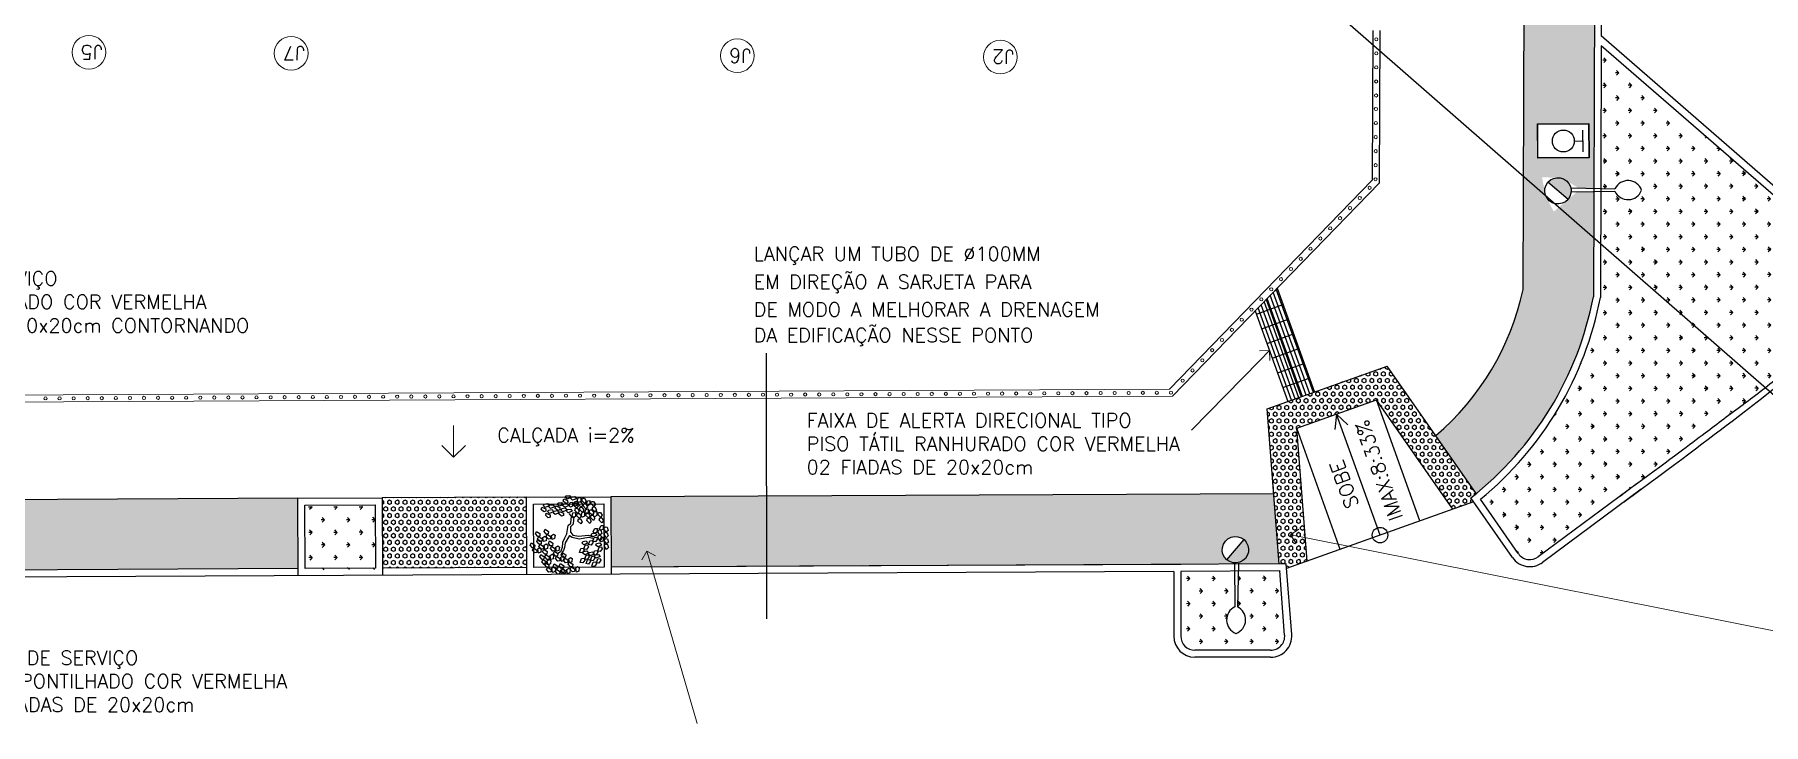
# Model space of a CAD drawing. Extents: x -1057 to 3416, y -340 to 4111.
# Drawn here: x -710.18 to -685.6, y 254.13 to 263.94 of the extents above; entities that cross this region are included whole.
import ezdxf

# ---------------------------------------------------------------- set-up
doc = ezdxf.new("R2010")
doc.units = 0
doc.header["$LTSCALE"] = 50
for name, pattern in [('CONTINU', [0]), ('DGN Style 1', [0.003115, 5.18318e-06, -0.00311]), ('HIDDEN', [9.525, 6.35, -3.175])]:
    doc.linetypes.add(name, pattern=pattern)
doc.layers.add('0.1', color=8, linetype='Continuous', lineweight=13)
doc.layers.add('Margem A3', color=8, linetype='DGN Style 1', lineweight=0)
for name, color, linetype in [('GRAMA', 90, 'Continuous'), ('HAC', 1, 'Continuous'), ('luminaria', 10, 'Continuous'), ('medir projeto', 6, 'Continuous'), ('OK', 96, 'Continuous'), ('Poste de cimento', 7, 'Continuous')]:
    doc.layers.add(name, color=color, linetype=linetype)
doc.styles.add('60x100', font='romans.shx', dxfattribs={"height": 0.2})
doc.styles.add('80X50', font='romans.shx')
doc.styles.get("Standard").update_dxf_attribs({"font": 'romans.shx'})
pattern_1 = [(90.064457, (-1187.507375, 114.70733), (-0.0549925784, -6.1866e-05), [0.03175, -0.0635]), (210.064457, (-1187.507375, 114.70733), (0.027549867, -0.047594037), [0.03175, -0.0635]), (150.064457, (-1187.50741, 114.73908), (-0.0274427115, -0.047655903), [0.03175, -0.0635])]
pattern_2 = [(180.064457, (-517.7993, -173.39514), (-0.179402955, -0.17980706), [0.047625, -0.31158524]), (135.06446, (-517.7993, -173.39514), (-0.17940295, -0.17980706), [0.047625, -0.206375]), (225.06446, (-517.7993, -173.39514), (0.17980706, -0.17940295), [0.047625, -0.206375])]

# ---------------------------------------------------------------- blocks, each defined once
blk = doc.blocks.new('poste concreto')
at = {"layer": 'Poste de cimento'}
h = blk.add_hatch(color=256, dxfattribs=at)
h.dxf.hatch_style = 1
h.paths.add_polyline_path([(364866.842, 7758015.357), (364866.767, 7758015.418), (364866.676, 7758015.455), (364866.578, 7758015.47), (364866.48, 7758015.455), (364866.39, 7758015.418), (364866.314, 7758015.357), (364866.254, 7758015.282), (364866.216, 7758015.191), (364866.201, 7758015.093), (364866.956, 7758015.093), (364866.94, 7758015.191), (364866.903, 7758015.282)])
for p, q in [((364866.815, 7758015.406), (364867.773, 7758016.191)), ((364866.886, 7758015.322), (364867.818, 7758016.138)), ((364866.201, 7758015.093), (364866.216, 7758015.191)), ((364866.216, 7758014.995), (364866.201, 7758015.093)), ((364866.956, 7758015.093), (364866.201, 7758015.093)), ((364866.216, 7758015.191), (364866.254, 7758015.282)), ((364866.254, 7758015.282), (364866.314, 7758015.357)), ((364866.314, 7758015.357), (364866.39, 7758015.418)), ((364866.39, 7758015.418), (364866.48, 7758015.455)), ((364866.48, 7758015.455), (364866.578, 7758015.47)), ((364866.578, 7758015.47), (364866.676, 7758015.455)), ((364866.676, 7758015.455), (364866.767, 7758015.418)), ((364866.767, 7758015.418), (364866.842, 7758015.357)), ((364866.842, 7758015.357), (364866.903, 7758015.282)), ((364866.903, 7758015.282), (364866.94, 7758015.191)), ((364866.94, 7758015.191), (364866.956, 7758015.093)), ((364866.956, 7758015.093), (364866.94, 7758014.995)), ((364866.254, 7758014.904), (364866.216, 7758014.995)), ((364866.314, 7758014.829), (364866.254, 7758014.904)), ((364866.39, 7758014.768), (364866.314, 7758014.829)), ((364866.48, 7758014.731), (364866.39, 7758014.768)), ((364866.578, 7758014.716), (364866.48, 7758014.731)), ((364866.676, 7758014.731), (364866.578, 7758014.716)), ((364866.767, 7758014.768), (364866.676, 7758014.731)), ((364866.842, 7758014.829), (364866.767, 7758014.768)), ((364866.903, 7758014.904), (364866.842, 7758014.829)), ((364866.94, 7758014.995), (364866.903, 7758014.904))]:
    blk.add_line(p, q, dxfattribs=at)
for centre, start, end in [((364868.17, 7758016.298), 60.7351, 195.0987), ((364867.989, 7758016.511), 245.3971, 19.7607)]:
    blk.add_arc(centre, 0.411, start, end, dxfattribs=at)
blk = doc.blocks.new('L', base_point=(1.368, 0.591))
at = {"color": 3, "lineweight": -2}
for p, q in [((1.275, 0.567), (1.306, 0.592)), ((1.288, 0.517), (1.275, 0.567)), ((1.281, 0.65), (1.312, 0.675)), ((1.294, 0.6), (1.281, 0.65)), ((1.322, 0.591), (1.294, 0.6)), ((1.306, 0.592), (1.336, 0.538)), ((1.312, 0.675), (1.342, 0.621)), ((1.336, 0.538), (1.317, 0.508)), ((1.342, 0.621), (1.322, 0.591)), ((1.337, 0.489), (1.356, 0.548)), ((1.356, 0.548), (1.391, 0.554)), ((1.404, 0.527), (1.376, 0.484)), ((1.391, 0.554), (1.404, 0.527)), ((1.317, 0.508), (1.288, 0.517)), ((1.376, 0.484), (1.337, 0.489))]:
    blk.add_line(p, q, dxfattribs=at)
blk = doc.blocks.new('Árvore-13')
at = {"color": 3}
for p, q in [((0.572, 0.715), (0.607, 0.819)), ((-0.795, 0.302), (-0.961, 0.415)), ((-0.795, 0.406), (-0.953, 0.499)), ((-0.357, 0.349), (-0.795, 0.406)), ((-0.366, 0.227), (-0.795, 0.302)), ((-0.129, 0.105), (-0.366, 0.227)), ((-0.068, 0.19), (-0.357, 0.349)), ((-0.068, -0.036), (-0.129, 0.105)), ((0.029, 0.068), (-0.068, 0.19)), ((0.029, 0.068), (0.318, 0.331)), ((0.116, -0.055), (0.283, 0.133)), ((0.283, 0.133), (0.423, 0.284)), ((0.318, 0.331), (0.405, 0.537)), ((0.405, 0.537), (0.484, 0.659)), ((0.423, 0.284), (0.502, 0.509)), ((0.484, 0.659), (0.572, 0.715)), ((0.502, 0.509), (0.633, 0.668)), ((0.633, 0.668), (0.782, 0.715)), ((-0.296, -0.392), (-0.418, -0.693)), ((-0.199, -0.449), (-0.313, -0.74)), ((-0.313, -0.74), (-0.243, -0.89)), ((-0.147, -0.299), (-0.296, -0.392)), ((-0.05, -0.383), (-0.199, -0.449)), ((-0.068, -0.036), (-0.147, -0.299)), ((0.116, -0.055), (-0.05, -0.383))]:
    blk.add_line(p, q, dxfattribs=at)
at = {"color": 3, "xscale": 3.048, "yscale": 3.048, "zscale": 3.048}
for p, rotation in [((-0.716, 1.448), 295.0165150851705), ((-0.488, 1.26), 295.0165150851705), ((0.169, 1.448), 190.1248425347958), ((0.581, 1.401), 190.1248425347958), ((0.852, 1.344), 190.1248425347958), ((-1.303, 0.884), 347.8021081598379), ((-0.926, 0.959), 295.0165150851705), ((-0.848, 0.462), 295.0165150851705), ((-0.348, 0.687), 295.0165150851705), ((-0.252, 1.138), 295.0165150851705), ((0.353, 0.95), 190.1248425347958), ((0.677, 0.781), 190.1248425347958), ((1.124, 0.565), 190.1248425347958), ((1.211, 1.147), 190.1248425347958), ((1.317, 0.753), 190.1248425347958), ((-1.443, 0.368), 347.8021081598379), ((-1.128, 0.415), 347.8021081598379), ((0.765, 0.274), 190.1248425347958), ((0.8, -0.299), 190.1248425347958), ((1.203, -0.317), 190.1248425347958), ((1.246, 0.039), 190.1248425347958), ((1.579, 0.114), 190.1248425347958), ((-0.103, -0.899), 66.16076666471405), ((-0.453, -1.397), 66.16076666471405), ((-0.015, -1.19), 66.16076666471405), ((0.502, -1.003), 66.16076666471405), ((0.616, -1.322), 66.16076666471405)]:
    blk.add_blockref('L', p, dxfattribs=dict(at, rotation=rotation))
for p in [(-1.391, -0.308), (-1.233, -0.881), (-1.049, -0.533), (-0.848, -0.449), (-0.672, -1.021), (-0.453, -1.04), (-0.445, -0.543), (-0.874, -1.134)]:
    blk.add_blockref('L', p, dxfattribs=at)
blk = doc.blocks.new('A$C0cdc8d62')
at = {"layer": 'Margem A3', "color": 7, "linetype": 'CONTINU', "lineweight": -2}
blk.add_line((0.521, 0.242), (0.642, 0.242), dxfattribs=at)
blk.add_lwpolyline([(0, 0.002), (0.002, 0.486), (0.73, 0.483), (0.729, 0)], close=True, dxfattribs=at)
blk.add_circle((0.365, 0.243), 0.156, dxfattribs=at)
at = {"layer": 'medir projeto', "color": 7, "linetype": 'CONTINU', "lineweight": -2}
for q in [(0.642, 0.398), (0.642, 0.086)]:
    blk.add_line((0.642, 0.242), q, dxfattribs=at)
blk = doc.blocks.new('_Open90')
at = {"color": 0, "linetype": 'ByBlock', "lineweight": -2}
for p, q in [((0, 0), (-1, 0)), ((-0.5, 0.5), (0, 0)), ((0, 0), (-0.5, -0.5))]:
    blk.add_line(p, q, dxfattribs=at)

msp = doc.modelspace()

# ---------------------------------------------------------------- hatches: boundary and pattern name
at = {"layer": 'GRAMA'}
h = msp.add_hatch(dxfattribs=at)
h.set_pattern_fill('GRASS', color=256, scale=0.01, angle=90.0645)
h.set_pattern_definition(pattern_2)
edge = h.paths.add_edge_path()
edge.add_line((-689.628, 257.328), (-689.088, 256.555))
edge.add_arc((-688.924, 256.67), 0.2, 574.9745, 666.6133)
edge.add_line((-688.805, 256.51), (-687.5, 257.479))
edge.add_spline(control_points=[(-687.5, 257.479), (-687.493, 257.485), (-687.485, 257.491), (-687.477, 257.497)], knot_values=[7.278383, 7.278383, 7.278383, 7.278383, 7.308803, 7.308803, 7.308803, 7.308803], degree=3, periodic=0)
edge.add_spline(control_points=[(-687.477, 257.497), (-687.469, 257.502), (-687.461, 257.508), (-686.877, 257.936), (-686.659, 258.102), (-686.258, 258.404), (-686.078, 258.539), (-685.706, 258.815), (-685.518, 258.957), (-685.173, 259.257), (-684.803, 259.632), (-684.601, 259.929), (-684.538, 260.065), (-684.492, 260.308), (-684.492, 260.413), (-684.525, 260.643), (-684.556, 260.765), (-684.589, 260.892), (-684.59, 260.894), (-684.59, 260.896)], knot_values=[7.308803, 7.308803, 7.308803, 7.308803, 7.338058, 7.338058, 8.153921, 8.153921, 8.780618, 8.780618, 9.407316, 9.407316, 10.057399, 10.057399, 10.577972, 10.577972, 10.952872, 10.952872, 11.327773, 11.327773, 11.333574, 11.333574, 11.333574, 11.333574], degree=3, periodic=0)
edge.add_line((-684.59, 260.896), (-687.908, 263.776))
edge.add_line((-687.908, 263.776), (-687.916, 261.746))
edge.add_line((-687.916, 261.746), (-687.714, 261.742))
edge.add_arc((-687.529, 261.654), 0.205, 379.6166, 514.5518, ccw=False)
edge.add_arc((-687.528, 261.794), 0.205, 564.8503, 699.7855, ccw=False)
edge.add_line((-687.714, 261.707), (-687.916, 261.705))
edge.add_line((-687.916, 261.705), (-687.921, 260.196))
edge.add_arc((-692.723, 261.111), 4.888, 669.2835, 709.2127, ccw=False)
h = msp.add_hatch(dxfattribs=at)
h.set_pattern_fill('GRASS', color=256, scale=0.01, angle=90.0645)
h.set_pattern_definition([(180.064457, (-312.81045, -144.29793), (-0.179402955, -0.179807063), [0.047625, -0.31158524]), (135.064457, (-312.81045, -144.29793), (-0.17940295, -0.17980706), [0.047625, -0.206375]), (225.064457, (-312.81045, -144.29793), (0.17980706, -0.17940295), [0.047625, -0.206375])])
h.paths.add_polyline_path([(-706.331, 257.224), (-706.326, 256.324), (-705.326, 256.33), (-705.331, 257.23)])
h = msp.add_hatch(dxfattribs=at)
h.set_pattern_fill('GRASS', color=256, scale=0.01, angle=90.0645)
h.set_pattern_definition(pattern_2)
h.paths.add_polyline_path([(-693.071, 256.305), (-693.082, 255.799, -0.66777), (-693.101, 255.42, -0.66777), (-693.116, 255.799), (-693.122, 256.305), (-693.887, 256.301), (-693.887, 255.381, 0.414214), (-693.687, 255.181), (-692.609, 255.181, 0.436923), (-692.41, 255.396), (-692.48, 256.308), (-692.48, 256.307), (-692.48, 256.308)])
at = {"layer": 'HAC'}
h = msp.add_hatch(dxfattribs=at)
h.set_pattern_fill('HEX', color=256, scale=0.01, angle=90.0645, style=0)
h.set_pattern_definition([(90.064457, (-575.63257, -165.588903), (-0.0549925784, -6.1866e-05), [0.03175, -0.0635]), (210.064457, (-575.63257, -165.588903), (0.027549867, -0.047594037), [0.03175, -0.0635]), (150.064457, (-575.632603, -165.557153), (-0.0274427115, -0.047655903), [0.03175, -0.0635])])
h.paths.add_polyline_path([(-689.021, 260.309, -0.163896), (-690.261, 258.233), (-689.686, 257.41, 0.052547), (-688.981, 258.125, 0.121442), (-688.021, 260.206), (-688.016, 261.704), (-688.253, 261.701), (-688.584, 261.417), (-688.702, 261.651), (-688.751, 261.907), (-688.491, 261.898), (-688.444, 261.883), (-688.235, 261.753), (-688.016, 261.748), (-688.011, 262.946), (-687.976, 272.518), (-688.976, 272.522)])
h.paths.add_polyline_path([(-688.815, 262.666), (-688.085, 262.67), (-688.083, 262.184), (-688.813, 262.181), (-688.815, 262.662)], flags=16)
h = msp.add_hatch(dxfattribs=at)
h.set_pattern_fill('HEX', color=256, scale=0.01, angle=90.0645, style=0)
h.set_pattern_definition(pattern_1)
h.paths.add_polyline_path([(-690.953, 259.222), (-692.658, 258.612), (-692.488, 256.407), (-692.387, 256.408), (-692.382, 256.342), (-692.09, 256.447), (-692.236, 258.338), (-691.106, 258.742), (-690.019, 257.188), (-689.726, 257.293), (-689.764, 257.347, 0.005233), (-689.686, 257.41)])
h = msp.add_hatch(dxfattribs=at)
h.set_pattern_fill('HEX', color=256, scale=0.01, angle=90.0645, style=0)
h.set_pattern_definition([(90.064457, (-1173.70869, 88.651384), (-0.0549925784, -6.1866e-05), [0.03175, -0.0635]), (210.064457, (-1173.70869, 88.651384), (0.027549867, -0.047594037), [0.03175, -0.0635]), (150.064457, (-1173.708724, 88.683134), (-0.0274427115, -0.047655903), [0.03175, -0.0635])])
h.paths.add_polyline_path([(-719.135, 257.283), (-722.282, 257.268), (-722.279, 256.268), (-719.134, 256.283)])
h.paths.add_polyline_path([(-717.488, 257.691), (-715.988, 257.698), (-715.983, 256.297), (-706.436, 256.342), (-706.439, 257.342), (-715.787, 257.298), (-715.789, 257.899), (-717.689, 257.89), (-717.687, 257.289), (-719.135, 257.283), (-719.134, 256.283), (-717.483, 256.291)])
h = msp.add_hatch(dxfattribs=at)
h.set_pattern_fill('HEX', color=256, scale=0.01, angle=90.0645, style=0)
h.set_pattern_definition(pattern_1)
h.paths.add_polyline_path([(-703.186, 256.357), (-703.189, 257.357), (-705.239, 257.348), (-705.236, 256.348)])
h = msp.add_hatch(dxfattribs=at)
h.set_pattern_fill('HEX', color=256, scale=0.01, angle=90.0645, style=0)
h.set_pattern_definition([(90.064457, (-503.55035, -175.22237), (-0.0549925784, -6.1866e-05), [0.03175, -0.0635]), (210.064457, (-503.55035, -175.22237), (0.027549867, -0.047594037), [0.03175, -0.0635]), (150.064457, (-503.550385, -175.19062), (-0.0274427115, -0.047655903), [0.03175, -0.0635])])
h.paths.add_polyline_path([(-698.419, 257.38), (-699.57, 257.374), (-699.568, 256.374), (-698.316, 256.38), (-693.887, 256.401), (-693.123, 256.405), (-693.123, 256.425), (-693.144, 256.425), (-693.191, 256.44), (-693.233, 256.467), (-693.265, 256.504), (-693.287, 256.548), (-693.296, 256.595), (-693.295, 256.644), (-693.28, 256.69), (-693.253, 256.733), (-693.216, 256.765), (-693.172, 256.787), (-693.125, 256.796), (-693.076, 256.795), (-693.03, 256.78), (-692.987, 256.753), (-692.955, 256.716), (-692.933, 256.672), (-692.924, 256.624), (-692.925, 256.576), (-692.941, 256.529), (-692.967, 256.487), (-693.004, 256.455), (-693.068, 256.423), (-693.069, 256.405), (-692.488, 256.407), (-692.565, 257.407)])
h.paths.add_polyline_path([(-701.989, 257.363), (-701.986, 256.363), (-699.568, 256.374), (-699.57, 257.374)])
at = {"layer": 'medir projeto', "linetype": 'CONTINU', "lineweight": -2}
h = msp.add_hatch(dxfattribs=at)
h.set_pattern_fill('GRATE', color=1, scale=0.07, angle=109.7609)
h.set_pattern_definition([(109.760935, (-631.443557, -159.84143), (-0.052290508, -0.018785478), []), (199.760935, (-631.44356, -159.84143), (0.07514191, -0.20916203), [])])
h.paths.add_polyline_path([(-692.365, 258.717), (-691.988, 258.851), (-692.517, 260.329), (-692.827, 260.009)])

# ---------------------------------------------------------------- linework, layer by layer
at = {"layer": '0.1', "color": 8, "linetype": 'CONTINU', "lineweight": -2}
for p, q in [((-691.157, 263.994), (-691.167, 261.865)), ((-691.057, 263.993), (-691.067, 261.825))]:
    msp.add_line(p, q, dxfattribs=at)
at = {"layer": '0.1', "color": 8}
for p, q in [((-694.048, 258.893), (-691.167, 261.865)), ((-694.005, 258.793), (-691.067, 261.825)), ((-740.134, 258.661), (-694.048, 258.893)), ((-740.234, 258.561), (-694.005, 258.793)), ((-704.226, 258.379), (-704.226, 257.928)), ((-704.226, 257.928), (-704.394, 258.093)), ((-704.226, 257.928), (-704.058, 258.093))]:
    msp.add_line(p, q, dxfattribs=at)
at = {"layer": '0.1', "color": 7}
for points in [[(-692.765, 259.3), (-693.735, 258.311)], [(-692.13, 256.783), (-684.363, 255.237)], [(-701.422, 256.399), (-700.762, 254.141)]]:
    msp.add_lwpolyline(points, dxfattribs=at)
at = {"layer": '0.1', "color": 8}
for centre, radius in [((-709.41, 263.684), 0.24), ((-706.534, 263.67), 0.24), ((-700.191, 263.635), 0.24), ((-696.452, 263.616), 0.24), ((-691.106, 263.869), 0.0225), ((-691.108, 263.469), 0.0225), ((-691.107, 263.669), 0.0225), ((-691.109, 263.269), 0.0225), ((-691.11, 263.069), 0.0225), ((-691.113, 262.878), 0.0225), ((-691.114, 262.678), 0.0225), ((-691.116, 262.278), 0.0225), ((-691.115, 262.478), 0.0225), ((-691.117, 262.078), 0.0225), ((-691.202, 261.757), 0.0225), ((-691.118, 261.878), 0.0225), ((-691.342, 261.613), 0.0225), ((-691.622, 261.324), 0.0225), ((-691.482, 261.468), 0.0225), ((-691.902, 261.036), 0.0225), ((-691.762, 261.18), 0.0225), ((-692.042, 260.891), 0.0225), ((-692.321, 260.603), 0.0225), ((-692.181, 260.747), 0.0225), ((-692.601, 260.314), 0.0225), ((-692.461, 260.458), 0.0225), ((-692.881, 260.025), 0.0225), ((-692.741, 260.17), 0.0225), ((-693.02, 259.881), 0.0225), ((-693.3, 259.592), 0.0225), ((-693.16, 259.737), 0.0225), ((-693.58, 259.304), 0.0225), ((-693.44, 259.448), 0.0225), ((-693.72, 259.16), 0.0225), ((-703.627, 258.794), 0.0225), ((-703.427, 258.796), 0.0225), ((-703.227, 258.797), 0.0225), ((-703.027, 258.798), 0.0225), ((-702.827, 258.799), 0.0225), ((-702.627, 258.8), 0.0225), ((-702.427, 258.801), 0.0225), ((-702.227, 258.802), 0.0225), ((-702.027, 258.803), 0.0225), ((-701.827, 258.804), 0.0225), ((-701.627, 258.805), 0.0225), ((-701.427, 258.806), 0.0225), ((-701.227, 258.807), 0.0225), ((-701.027, 258.808), 0.0225), ((-700.827, 258.809), 0.0225), ((-700.627, 258.81), 0.0225), ((-700.427, 258.811), 0.0225), ((-700.227, 258.812), 0.0225), ((-700.027, 258.813), 0.0225), ((-699.827, 258.814), 0.0225), ((-699.627, 258.815), 0.0225), ((-699.427, 258.816), 0.0225), ((-699.227, 258.817), 0.0225), ((-699.027, 258.818), 0.0225), ((-698.827, 258.819), 0.0225), ((-698.627, 258.82), 0.0225), ((-698.427, 258.821), 0.0225), ((-698.227, 258.822), 0.0225), ((-698.027, 258.823), 0.0225), ((-697.827, 258.824), 0.0225), ((-697.627, 258.825), 0.0225), ((-697.427, 258.826), 0.0225), ((-697.227, 258.827), 0.0225), ((-697.027, 258.828), 0.0225), ((-696.827, 258.829), 0.0225), ((-696.627, 258.83), 0.0225), ((-696.427, 258.831), 0.0225), ((-696.227, 258.832), 0.0225), ((-696.027, 258.833), 0.0225), ((-695.827, 258.834), 0.0225), ((-695.627, 258.835), 0.0225), ((-695.427, 258.836), 0.0225), ((-695.227, 258.837), 0.0225), ((-695.027, 258.838), 0.0225), ((-694.827, 258.839), 0.0225), ((-694.627, 258.84), 0.0225), ((-694.427, 258.841), 0.0225), ((-694.227, 258.842), 0.0225), ((-694.027, 258.843), 0.0225), ((-693.86, 259.015), 0.0225), ((-710.027, 258.762), 0.0225), ((-709.827, 258.763), 0.0225), ((-709.627, 258.764), 0.0225), ((-709.427, 258.765), 0.0225), ((-709.227, 258.766), 0.0225), ((-709.027, 258.767), 0.0225), ((-708.827, 258.768), 0.0225), ((-708.627, 258.769), 0.0225), ((-708.427, 258.77), 0.0225), ((-708.227, 258.771), 0.0225), ((-708.027, 258.772), 0.0225), ((-707.827, 258.773), 0.0225), ((-707.627, 258.774), 0.0225), ((-707.427, 258.775), 0.0225), ((-707.227, 258.776), 0.0225), ((-707.027, 258.777), 0.0225), ((-706.827, 258.778), 0.0225), ((-706.627, 258.779), 0.0225), ((-706.427, 258.78), 0.0225), ((-706.227, 258.781), 0.0225), ((-706.027, 258.782), 0.0225), ((-705.827, 258.783), 0.0225), ((-705.627, 258.784), 0.0225), ((-705.427, 258.785), 0.0225), ((-705.227, 258.786), 0.0225), ((-705.027, 258.787), 0.0225), ((-704.827, 258.788), 0.0225), ((-704.627, 258.789), 0.0225), ((-704.427, 258.79), 0.0225), ((-704.227, 258.791), 0.0225), ((-704.027, 258.792), 0.0225), ((-703.827, 258.793), 0.0225)]:
    msp.add_circle(centre, radius, dxfattribs=at)
at = {"layer": 'Margem A3', "color": 7, "linetype": 'CONTINU', "lineweight": -2}
for p, q in [((-687.733, 311.568), (-687.908, 263.918)), ((-687.961, 276.549), (-688.021, 260.206)), ((-687.908, 263.776), (-687.921, 260.196)), ((-684.5, 260.947), (-687.908, 263.918)), ((-684.59, 260.896), (-687.908, 263.776)), ((-692.517, 260.329), (-691.988, 258.851)), ((-692.672, 260.169), (-692.176, 258.784)), ((-692.827, 260.009), (-692.365, 258.717)), ((-692.658, 258.612), (-690.953, 259.222)), ((-689.686, 257.41), (-690.953, 259.222)), ((-692.488, 256.407), (-692.658, 258.612)), ((-692.236, 258.338), (-691.106, 258.742)), ((-690.489, 257.02), (-691.106, 258.742)), ((-690.019, 257.188), (-691.106, 258.742)), ((-691.619, 256.615), (-692.236, 258.338)), ((-692.09, 256.447), (-692.236, 258.338)), ((-691.671, 258.54), (-691.697, 258.32)), ((-691.054, 256.818), (-691.671, 258.54)), ((-691.671, 258.54), (-691.511, 258.386)), ((-706.44, 257.342), (-715.787, 257.298)), ((-703.19, 257.357), (-705.24, 257.348)), ((-692.565, 257.407), (-701.99, 257.363)), ((-689.726, 257.293), (-692.382, 256.342)), ((-692.387, 256.408), (-701.986, 256.363)), ((-698.415, 256.38), (-701.986, 256.363)), ((-693.887, 256.401), (-698.316, 256.38)), ((-693.987, 256.3), (-737.946, 256.095)), ((-706.435, 256.342), (-715.983, 256.297)), ((-706.436, 256.342), (-715.983, 256.297)), ((-703.185, 256.357), (-705.236, 256.348)), ((-703.186, 256.357), (-705.236, 256.348)), ((-693.987, 256.3), (-693.987, 255.381)), ((-692.48, 256.308), (-693.887, 256.301)), ((-693.887, 256.301), (-693.887, 255.381)), ((-692.48, 256.308), (-692.48, 256.307)), ((-692.48, 256.307), (-692.48, 256.308)), ((-692.609, 255.181), (-693.687, 255.181)), ((-692.609, 255.081), (-693.687, 255.081))]:
    msp.add_line(p, q, dxfattribs=at)
for points in [[(-689.021, 260.309), (-688.976, 272.522), (-689.373, 272.522), (-689.373, 273.822), (-688.971, 273.822), (-688.962, 276.351), (-689.56, 276.353), (-689.555, 278.252), (-688.957, 278.25), (-688.95, 279.778)], [(-706.435, 256.242), (-706.439, 257.342), (-705.239, 257.348), (-705.235, 256.248)], [(-703.185, 256.257), (-703.189, 257.357), (-701.989, 257.363), (-701.985, 256.263)], [(-706.336, 256.343), (-706.339, 257.243), (-705.339, 257.247), (-705.336, 256.347), (-706.336, 256.343)], [(-703.086, 256.358), (-703.089, 257.258), (-702.089, 257.263), (-702.086, 256.363), (-703.086, 256.358)]]:
    msp.add_lwpolyline(points, dxfattribs=at)
msp.add_circle((-691.054, 256.818), 0.11, dxfattribs=at)
for centre, radius, start, end in [((-692.723, 261.111), 3.788, 310.5384, 347.7697), ((-692.723, 261.111), 4.788, 308.1743, 349.1025), ((-692.723, 261.111), 4.888, 309.2835, 349.2127), ((-693.687, 255.381), 0.3, 179.9959, 269.9959), ((-693.687, 255.381), 0.2, 179.9959, 269.9959)]:
    msp.add_arc(centre, radius, start, end, dxfattribs=at)
for points, knots in [([(-687.641, 257.374), (-687.556, 257.437), (-687.535, 257.452), (-687.514, 257.468), (-687.502, 257.478), (-687.489, 257.487), (-687.477, 257.497), (-687.469, 257.502), (-687.461, 257.508), (-686.877, 257.936), (-686.659, 258.102), (-686.258, 258.404), (-686.078, 258.539), (-685.706, 258.815), (-685.518, 258.957), (-685.173, 259.257), (-684.803, 259.632), (-684.601, 259.929), (-684.538, 260.065), (-684.492, 260.308), (-684.492, 260.413), (-684.525, 260.643), (-684.556, 260.765), (-684.589, 260.892), (-684.59, 260.894), (-684.59, 260.896)], [7.181239, 7.181239, 7.181239, 7.181239, 7.260655, 7.260655, 7.260655, 7.308803, 7.308803, 7.308803, 7.338058, 7.338058, 8.153921, 8.153921, 8.780618, 8.780618, 9.407316, 9.407316, 10.057399, 10.057399, 10.577972, 10.577972, 10.952872, 10.952872, 11.327773, 11.327773, 11.333574, 11.333574, 11.333574, 11.333574]), ([(-687.582, 257.293), (-687.546, 257.32), (-687.51, 257.347), (-687.475, 257.373), (-686.731, 257.921), (-685.79, 258.637), (-684.21, 259.844), (-684.446, 260.74), (-684.5, 260.947)], [7.165202, 7.165202, 7.165202, 7.165202, 7.234074, 7.234074, 7.234074, 8.692276, 10.742371, 11.359258, 11.359258, 11.359258, 11.359258])]:
    msp.add_open_spline(points, degree=3, knots=knots, dxfattribs=at)
at = {"layer": 'medir projeto', "color": 5, "linetype": 'CONTINU', "lineweight": -2}
msp.add_line((-643.155, 221.816), (-831.652, 386.646), dxfattribs=at)
at = {"layer": 'medir projeto', "color": 3, "linetype": 'CONTINU', "lineweight": -2}
msp.add_line((-699.78, 259.403), (-699.776, 255.627), dxfattribs=at)
at = {"layer": 'medir projeto', "color": 7, "linetype": 'CONTINU', "lineweight": -2}
for p, q in [((-689.17, 256.498), (-689.764, 257.347)), ((-687.399, 257.554), (-688.805, 256.51)), ((-687.34, 257.473), (-688.745, 256.429)), ((-689.088, 256.555), (-689.628, 257.328)), ((-692.31, 255.404), (-692.387, 256.408)), ((-692.41, 255.396), (-692.48, 256.308))]:
    msp.add_line(p, q, dxfattribs=at)
for points in [[(-688.813, 262.181), (-688.815, 262.666), (-688.088, 262.669), (-688.086, 262.184)], [(-688.815, 262.662), (-688.085, 262.665), (-688.083, 262.184), (-688.813, 262.181)]]:
    msp.add_lwpolyline(points, dxfattribs=at)
for centre, radius, start, end in [((-688.924, 256.67), 0.3, 214.9745, 306.6133), ((-688.924, 256.67), 0.2, 214.9745, 306.6133), ((-692.609, 255.381), 0.3, 269.9959, 4.4025), ((-692.609, 255.381), 0.2, 269.9959, 4.4025)]:
    msp.add_arc(centre, radius, start, end, dxfattribs=at)

# ---------------------------------------------------------------- block references
at = {"layer": '0.1', "color": 7, "xscale": 0.2, "yscale": 0.2, "zscale": 0.2}
for p, rotation in [((-692.624, 259.442), 45.51863213813842), ((-692.326, 256.823), 168.4012580225097), ((-701.479, 256.591), 106.3148539324287)]:
    msp.add_blockref('_Open90', p, dxfattribs=dict(at, rotation=rotation))
at = {"layer": 'luminaria'}
for p, xscale, yscale, zscale, rotation in [((-2660939.902, -2828703.479), 0.4999999999999998, 0.4999999999999998, 0.4999999999999998, 319.453149216927), ((-2829658.303, 2660507.987), 0.4999999999999999, 0.4999999999999999, 0.4999999999999999, 229.453149216927)]:
    msp.add_blockref('poste concreto', p, dxfattribs=dict(at, xscale=xscale, yscale=yscale, zscale=zscale, rotation=rotation))
at = {"layer": 'medir projeto', "color": 7, "linetype": 'CONTINU', "lineweight": -2, "rotation": 0.2529043354353321}
msp.add_blockref('A$C0cdc8d62', (-688.812, 262.178), dxfattribs=at)
at = {"layer": 'OK', "color": 3, "linetype": 'HIDDEN', "xscale": 0.3107660917594164, "yscale": 0.3107660917594164, "zscale": 0.3107660917594164, "rotation": 196.6362105508731}
msp.add_blockref('Árvore-13', (-702.576, 256.837), dxfattribs=at)

# ---------------------------------------------------------------- texts
at = {"layer": '0.1', "color": 7}
for s, p in [('J5', (-709.218, 263.785)), ('J7', (-706.343, 263.771)), ('J6', (-699.999, 263.735)), ('J2', (-696.26, 263.717))]:
    msp.add_text(s, height=0.2, rotation=179.7175, dxfattribs=at).set_placement(p)
at = {"layer": '0.1', "color": 7, "style": '60x100'}
for s, p in [('LANÇAR UM TUBO DE Ø100MM', (-699.96, 260.718)), ('EM DIREÇÃO A SARJETA PARA', (-699.96, 260.318)), ('DE MODO A MELHORAR A DRENAGEM', (-699.96, 259.926)), ('DA EDIFICAÇÃO NESSE PONTO', (-699.96, 259.561))]:
    msp.add_text(s, height=0.2, rotation=360, dxfattribs=at).set_placement(p)
at = {"layer": '0.1', "color": 7, "style": '80X50'}
msp.add_text('CALÇADA i=2%%%', height=0.2, dxfattribs=at).set_placement((-703.605, 258.14))
at = {"layer": '0.1', "color": 7, "char_height": 0.2, "attachment_point": 1, "style": '60x100'}
for s, insert in [('FAIXA DE SERVIÇO\\PPISO PONTILHADO COR VERMELHA \\P01 FIADA DE 20x20cm CONTORNANDO\\PA ÁRVORE', (-712.282, 260.567)), ('FAIXA DE ALERTA DIRECIONAL TIPO{\\fArial|b0|i0|c0|p34; }\\PPISO TÁTIL RANHURADO COR VERMELHA \\P02 FIADAS DE 20x20cm', (-699.206, 258.55)), ('FAIXA DE SERVIÇO\\PPISO PONTILHADO COR VERMELHA \\P03 FIADAS DE 20x20cm', (-711.134, 255.174))]:
    msp.add_mtext(s, dxfattribs=dict(at, insert=insert))
at = {"layer": 'Margem A3', "color": 7, "linetype": 'CONTINU', "lineweight": -2}
for s, p in [('IMAX:8:33%%%', (-690.725, 257.069)), ('SOBE', (-691.349, 257.242))]:
    msp.add_text(s, height=0.2, rotation=109.688, dxfattribs=at).set_placement(p)

doc.saveas('drawing.dxf')
